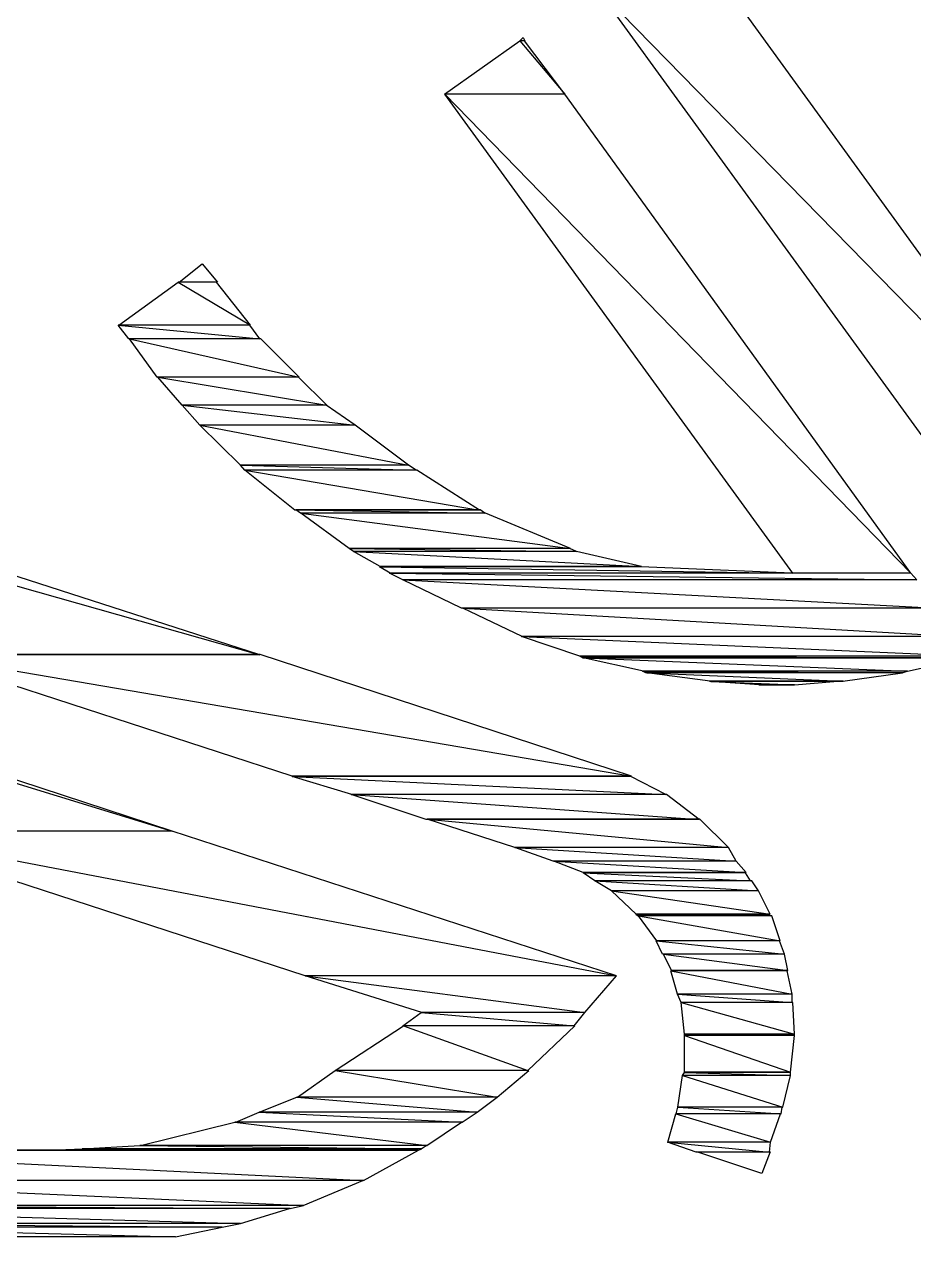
# Model space of a CAD drawing. Header units: millimetres. Extents: x 10 to 831, y 7 to 587.
# Drawn here: x 755.17 to 760.83, y 151.37 to 159.09 of the extents above; entities that cross this region are included whole.
import ezdxf

# ---------------------------------------------------------------- set-up
doc = ezdxf.new("R2010")
doc.units = ezdxf.units.MM
doc.layers.get('0').update_dxf_attribs({"linetype": 'CONTINUOUS'})

msp = doc.modelspace()

# ---------------------------------------------------------------- linework, layer by layer
at = {"color": 0}
for p, q in [((758.807, 159.318), (762.014, 156.038)), ((758.807, 159.318), (762.014, 156.038)), ((758.807, 159.318), (762.014, 156.038)), ((758.807, 159.318), (762.014, 156.038)), ((761.189, 156.038), (758.807, 159.318)), ((762.014, 156.038), (759.636, 159.318)), ((762.014, 156.038), (759.636, 159.318)), ((758.321, 158.98), (758.342, 159.001)), ((758.342, 159.001), (758.352, 158.98)), ((758.342, 159.001), (758.352, 158.98)), ((757.841, 158.64), (758.321, 158.979)), ((758.352, 158.98), (758.321, 158.98)), ((758.352, 158.98), (758.321, 158.98)), ((758.349, 158.979), (758.321, 158.979)), ((758.321, 158.979), (758.606, 158.64)), ((758.321, 158.979), (758.606, 158.64)), ((758.349, 158.979), (758.321, 158.979)), ((758.321, 158.979), (758.606, 158.64)), ((758.321, 158.979), (758.606, 158.64)), ((758.606, 158.64), (758.349, 158.979)), ((758.606, 158.64), (758.349, 158.979)), ((758.606, 158.64), (757.841, 158.64)), ((758.606, 158.64), (757.841, 158.64)), ((758.606, 158.641), (757.844, 158.641)), ((757.844, 158.641), (760.808, 155.593)), ((757.844, 158.641), (760.808, 155.593)), ((758.606, 158.641), (757.844, 158.641)), ((757.844, 158.641), (760.808, 155.593)), ((757.844, 158.641), (760.808, 155.593)), ((760.056, 155.593), (757.844, 158.641)), ((760.808, 155.593), (758.606, 158.641)), ((760.808, 155.593), (758.606, 158.641)), ((756.154, 157.445), (756.299, 157.562)), ((756.299, 157.562), (756.398, 157.445)), ((756.299, 157.562), (756.398, 157.445)), ((755.77, 157.17), (756.147, 157.444)), ((756.391, 157.444), (756.147, 157.444)), ((756.147, 157.444), (756.606, 157.17)), ((756.147, 157.444), (756.606, 157.17)), ((756.391, 157.444), (756.147, 157.444)), ((756.147, 157.444), (756.606, 157.17)), ((756.147, 157.444), (756.606, 157.17)), ((756.398, 157.445), (756.154, 157.445)), ((756.398, 157.445), (756.154, 157.445)), ((756.606, 157.17), (756.391, 157.444)), ((756.606, 157.17), (756.391, 157.444)), ((756.602, 157.17), (755.766, 157.17)), ((755.766, 157.17), (756.666, 157.084)), ((755.766, 157.17), (756.666, 157.084)), ((756.602, 157.17), (755.766, 157.17)), ((755.766, 157.17), (756.666, 157.084)), ((755.766, 157.17), (756.666, 157.084)), ((755.833, 157.084), (755.766, 157.17)), ((756.606, 157.17), (755.77, 157.17)), ((756.606, 157.17), (755.77, 157.17)), ((756.666, 157.084), (756.602, 157.17)), ((756.666, 157.084), (756.602, 157.17)), ((756.666, 157.084), (755.833, 157.084)), ((756.666, 157.084), (755.833, 157.084)), ((756.673, 157.085), (755.837, 157.085)), ((755.837, 157.085), (756.917, 156.841)), ((755.837, 157.085), (756.917, 156.841)), ((756.673, 157.085), (755.837, 157.085)), ((755.837, 157.085), (756.917, 156.841)), ((755.837, 157.085), (756.917, 156.841)), ((756.013, 156.841), (755.837, 157.085)), ((756.917, 156.841), (756.673, 157.085)), ((756.917, 156.841), (756.673, 157.085)), ((756.917, 156.841), (756.013, 156.841)), ((756.917, 156.841), (756.013, 156.841)), ((756.913, 156.841), (756.017, 156.841)), ((756.017, 156.841), (757.093, 156.662)), ((756.017, 156.841), (757.093, 156.662)), ((756.913, 156.841), (756.017, 156.841)), ((756.017, 156.841), (757.093, 156.662)), ((756.017, 156.841), (757.093, 156.662)), ((756.172, 156.662), (756.017, 156.841)), ((757.093, 156.662), (756.913, 156.841)), ((757.093, 156.662), (756.913, 156.841)), ((757.093, 156.662), (756.172, 156.662)), ((757.093, 156.662), (756.172, 156.662)), ((757.089, 156.661), (756.172, 156.661)), ((756.172, 156.661), (757.273, 156.534)), ((756.172, 156.661), (757.273, 156.534)), ((757.089, 156.661), (756.172, 156.661)), ((756.172, 156.661), (757.273, 156.534)), ((756.172, 156.661), (757.273, 156.534)), ((756.285, 156.534), (756.172, 156.661)), ((757.273, 156.534), (757.089, 156.661)), ((757.273, 156.534), (757.089, 156.661)), ((757.273, 156.534), (756.285, 156.534)), ((757.273, 156.534), (756.285, 156.534)), ((757.273, 156.534), (756.285, 156.534)), ((756.285, 156.534), (757.611, 156.281)), ((756.285, 156.534), (757.611, 156.281)), ((757.273, 156.534), (756.285, 156.534)), ((756.285, 156.534), (757.611, 156.281)), ((756.285, 156.534), (757.611, 156.281)), ((756.543, 156.281), (756.285, 156.534)), ((757.611, 156.281), (757.273, 156.534)), ((757.611, 156.281), (757.273, 156.534)), ((757.611, 156.281), (756.543, 156.281)), ((757.611, 156.281), (756.543, 156.281)), ((757.611, 156.281), (756.543, 156.281)), ((756.543, 156.281), (757.661, 156.249)), ((756.543, 156.281), (757.661, 156.249)), ((757.611, 156.281), (756.543, 156.281)), ((756.543, 156.281), (757.661, 156.249)), ((756.543, 156.281), (757.661, 156.249)), ((756.571, 156.249), (756.543, 156.281)), ((757.661, 156.249), (756.571, 156.249)), ((757.661, 156.249), (756.571, 156.249)), ((757.664, 156.249), (756.571, 156.249)), ((756.571, 156.249), (758.063, 155.994)), ((756.571, 156.249), (758.063, 155.994)), ((757.664, 156.249), (756.571, 156.249)), ((756.571, 156.249), (758.063, 155.994)), ((756.571, 156.249), (758.063, 155.994)), ((756.888, 155.994), (756.571, 156.249)), ((757.661, 156.249), (757.611, 156.281)), ((757.661, 156.249), (757.611, 156.281)), ((758.063, 155.994), (757.664, 156.249)), ((758.063, 155.994), (757.664, 156.249)), ((758.063, 155.994), (756.888, 155.994)), ((758.063, 155.994), (756.888, 155.994)), ((758.067, 155.995), (756.895, 155.995)), ((756.895, 155.995), (758.098, 155.975)), ((756.895, 155.995), (758.098, 155.975)), ((758.067, 155.995), (756.895, 155.995)), ((756.895, 155.995), (758.098, 155.975)), ((756.895, 155.995), (758.098, 155.975)), ((756.924, 155.975), (756.895, 155.995)), ((758.098, 155.975), (758.067, 155.995)), ((758.098, 155.975), (758.067, 155.995)), ((758.098, 155.975), (756.924, 155.975)), ((758.098, 155.975), (756.924, 155.975)), ((758.102, 155.975), (756.927, 155.975)), ((756.927, 155.975), (758.642, 155.751)), ((756.927, 155.975), (758.642, 155.751)), ((758.102, 155.975), (756.927, 155.975)), ((756.927, 155.975), (758.642, 155.751)), ((756.927, 155.975), (758.642, 155.751)), ((757.234, 155.751), (756.927, 155.975)), ((758.642, 155.751), (758.102, 155.975)), ((758.642, 155.751), (758.102, 155.975)), ((758.642, 155.751), (757.234, 155.751)), ((758.642, 155.751), (757.234, 155.751)), ((758.638, 155.751), (757.234, 155.751)), ((757.234, 155.751), (758.68, 155.731)), ((757.234, 155.751), (758.68, 155.731)), ((758.638, 155.751), (757.234, 155.751)), ((757.234, 155.751), (758.68, 155.731)), ((757.234, 155.751), (758.68, 155.731)), ((757.262, 155.731), (757.234, 155.751)), ((758.68, 155.731), (757.262, 155.731)), ((758.68, 155.731), (757.262, 155.731)), ((758.68, 155.731), (757.262, 155.731)), ((757.262, 155.731), (759.093, 155.636)), ((757.262, 155.731), (759.093, 155.636)), ((758.68, 155.731), (757.262, 155.731)), ((757.262, 155.731), (759.093, 155.636)), ((757.262, 155.731), (759.093, 155.636)), ((757.432, 155.636), (757.262, 155.731)), ((758.68, 155.731), (758.638, 155.751)), ((758.68, 155.731), (758.638, 155.751)), ((759.093, 155.636), (758.68, 155.731)), ((759.093, 155.636), (758.68, 155.731)), ((754.69, 155.634), (756.666, 155.073)), ((754.69, 155.634), (756.666, 155.073)), ((754.69, 155.634), (756.666, 155.073)), ((754.69, 155.634), (756.666, 155.073)), ((756.666, 155.073), (754.93, 155.634)), ((756.666, 155.073), (754.93, 155.634)), ((759.09, 155.634), (757.428, 155.634)), ((757.428, 155.634), (760.053, 155.593)), ((757.428, 155.634), (760.053, 155.593)), ((759.09, 155.634), (757.428, 155.634)), ((757.428, 155.634), (760.053, 155.593)), ((757.428, 155.634), (760.053, 155.593)), ((757.495, 155.593), (757.428, 155.634)), ((759.093, 155.636), (757.432, 155.636)), ((759.093, 155.636), (757.432, 155.636)), ((760.053, 155.593), (759.09, 155.634)), ((760.053, 155.593), (759.09, 155.634)), ((760.808, 155.593), (757.491, 155.593)), ((757.491, 155.593), (760.846, 155.55)), ((757.491, 155.593), (760.846, 155.55)), ((760.808, 155.593), (757.491, 155.593)), ((757.491, 155.593), (760.846, 155.55)), ((757.491, 155.593), (760.846, 155.55)), ((757.576, 155.55), (757.491, 155.593)), ((760.053, 155.593), (757.495, 155.593)), ((760.053, 155.593), (757.495, 155.593)), ((760.846, 155.55), (757.576, 155.55)), ((760.846, 155.55), (757.576, 155.55)), ((760.846, 155.55), (757.576, 155.55)), ((757.576, 155.55), (760.973, 155.37)), ((757.576, 155.55), (760.973, 155.37)), ((760.846, 155.55), (757.576, 155.55)), ((757.576, 155.55), (760.973, 155.37)), ((757.576, 155.55), (760.973, 155.37)), ((757.95, 155.37), (757.576, 155.55)), ((760.808, 155.593), (760.056, 155.593)), ((760.808, 155.593), (760.056, 155.593)), ((760.846, 155.55), (760.808, 155.593)), ((760.846, 155.55), (760.808, 155.593)), ((760.981, 155.371), (757.957, 155.371)), ((757.957, 155.371), (761.107, 155.19)), ((757.957, 155.371), (761.107, 155.19)), ((760.981, 155.371), (757.957, 155.371)), ((757.957, 155.371), (761.107, 155.19)), ((757.957, 155.371), (761.107, 155.19)), ((758.335, 155.19), (757.957, 155.371)), ((760.973, 155.37), (757.95, 155.37)), ((760.973, 155.37), (757.95, 155.37)), ((761.104, 155.19), (758.331, 155.19)), ((758.331, 155.19), (761.199, 155.064)), ((758.331, 155.19), (761.199, 155.064)), ((761.104, 155.19), (758.331, 155.19)), ((758.331, 155.19), (761.199, 155.064)), ((758.331, 155.19), (761.199, 155.064)), ((758.701, 155.064), (758.331, 155.19)), ((761.107, 155.19), (758.335, 155.19)), ((761.107, 155.19), (758.335, 155.19)), ((756.669, 155.075), (754.5, 155.075)), ((754.5, 155.075), (759.03, 154.302)), ((754.5, 155.075), (759.03, 154.302)), ((756.669, 155.075), (754.5, 155.075)), ((754.5, 155.075), (759.03, 154.302)), ((754.5, 155.075), (759.03, 154.302)), ((756.871, 154.302), (754.5, 155.075)), ((756.666, 155.073), (754.5, 155.073)), ((756.666, 155.073), (754.5, 155.073)), ((759.03, 154.302), (756.669, 155.075)), ((759.03, 154.302), (756.669, 155.075)), ((761.199, 155.064), (758.701, 155.064)), ((761.199, 155.064), (758.701, 155.064)), ((761.199, 155.064), (758.701, 155.064)), ((758.701, 155.064), (761.167, 155.053)), ((758.701, 155.064), (761.167, 155.053)), ((761.199, 155.064), (758.701, 155.064)), ((758.701, 155.064), (761.167, 155.053)), ((758.701, 155.064), (761.167, 155.053)), ((758.723, 155.053), (758.701, 155.064)), ((761.171, 155.054), (758.723, 155.054)), ((758.723, 155.054), (760.786, 154.969)), ((758.723, 155.054), (760.786, 154.969)), ((761.171, 155.054), (758.723, 155.054)), ((758.723, 155.054), (760.786, 154.969)), ((758.723, 155.054), (760.786, 154.969)), ((759.107, 154.969), (758.723, 155.054)), ((761.167, 155.053), (758.723, 155.053)), ((761.167, 155.053), (758.723, 155.053)), ((760.786, 154.969), (761.171, 155.054)), ((760.786, 154.969), (761.171, 155.054)), ((760.783, 154.969), (759.1, 154.969)), ((759.1, 154.969), (760.751, 154.958)), ((759.1, 154.969), (760.751, 154.958)), ((760.783, 154.969), (759.1, 154.969)), ((759.1, 154.969), (760.751, 154.958)), ((759.1, 154.969), (760.751, 154.958)), ((759.121, 154.958), (759.1, 154.969)), ((760.786, 154.969), (759.107, 154.969)), ((760.786, 154.969), (759.107, 154.969)), ((760.751, 154.958), (759.121, 154.958)), ((760.751, 154.958), (759.121, 154.958)), ((760.755, 154.958), (759.128, 154.958)), ((759.128, 154.958), (760.374, 154.905)), ((759.128, 154.958), (760.374, 154.905)), ((760.755, 154.958), (759.128, 154.958)), ((759.128, 154.958), (760.374, 154.905)), ((759.128, 154.958), (760.374, 154.905)), ((759.531, 154.905), (759.128, 154.958)), ((760.374, 154.905), (760.755, 154.958)), ((760.374, 154.905), (760.755, 154.958)), ((760.751, 154.958), (760.783, 154.969)), ((760.751, 154.958), (760.783, 154.969)), ((760.377, 154.905), (759.527, 154.905)), ((759.527, 154.905), (760.324, 154.905)), ((759.527, 154.905), (760.324, 154.905)), ((760.377, 154.905), (759.527, 154.905)), ((759.527, 154.905), (760.324, 154.905)), ((759.527, 154.905), (760.324, 154.905)), ((759.541, 154.905), (759.527, 154.905)), ((760.374, 154.905), (759.531, 154.905)), ((760.374, 154.905), (759.531, 154.905)), ((760.317, 154.904), (759.534, 154.904)), ((759.534, 154.904), (760.067, 154.883)), ((759.534, 154.904), (760.067, 154.883)), ((760.317, 154.904), (759.534, 154.904)), ((759.534, 154.904), (760.067, 154.883)), ((759.534, 154.904), (760.067, 154.883)), ((759.844, 154.883), (759.534, 154.904)), ((760.324, 154.905), (759.541, 154.905)), ((760.324, 154.905), (759.541, 154.905)), ((759.841, 154.883), (760.067, 154.883)), ((759.841, 154.883), (760.067, 154.883)), ((759.957, 154.883), (759.841, 154.883)), ((760.067, 154.883), (759.844, 154.883)), ((760.067, 154.883), (759.844, 154.883)), ((760.067, 154.883), (759.957, 154.883)), ((760.067, 154.883), (759.957, 154.883)), ((760.067, 154.883), (760.317, 154.904)), ((760.067, 154.883), (760.317, 154.904)), ((760.324, 154.905), (760.377, 154.905)), ((760.324, 154.905), (760.377, 154.905)), ((754.309, 154.503), (756.109, 153.952)), ((754.309, 154.503), (756.109, 153.952)), ((754.309, 154.503), (756.109, 153.952)), ((754.309, 154.503), (756.109, 153.952)), ((756.109, 153.952), (754.426, 154.503)), ((756.109, 153.952), (754.426, 154.503)), ((759.03, 154.302), (756.871, 154.302)), ((759.03, 154.302), (756.871, 154.302)), ((759.026, 154.3), (756.871, 154.3)), ((756.871, 154.3), (759.248, 154.185)), ((756.871, 154.3), (759.248, 154.185)), ((759.026, 154.3), (756.871, 154.3)), ((756.871, 154.3), (759.248, 154.185)), ((756.871, 154.3), (759.248, 154.185)), ((757.252, 154.185), (756.871, 154.3)), ((759.248, 154.185), (759.026, 154.3)), ((759.248, 154.185), (759.026, 154.3)), ((759.252, 154.185), (757.248, 154.185)), ((757.248, 154.185), (759.46, 154.026)), ((757.248, 154.185), (759.46, 154.026)), ((759.252, 154.185), (757.248, 154.185)), ((757.248, 154.185), (759.46, 154.026)), ((757.248, 154.185), (759.46, 154.026)), ((757.724, 154.026), (757.248, 154.185)), ((759.248, 154.185), (757.252, 154.185)), ((759.248, 154.185), (757.252, 154.185)), ((759.46, 154.026), (759.252, 154.185)), ((759.46, 154.026), (759.252, 154.185)), ((759.46, 154.026), (757.724, 154.026)), ((759.46, 154.026), (757.724, 154.026)), ((759.464, 154.027), (757.731, 154.027)), ((757.731, 154.027), (759.647, 153.847)), ((757.731, 154.027), (759.647, 153.847)), ((759.464, 154.027), (757.731, 154.027)), ((757.731, 154.027), (759.647, 153.847)), ((757.731, 154.027), (759.647, 153.847)), ((758.289, 153.847), (757.731, 154.027)), ((759.647, 153.847), (759.464, 154.027)), ((759.647, 153.847), (759.464, 154.027)), ((756.109, 153.952), (754.13, 153.952)), ((756.109, 153.952), (754.13, 153.952)), ((756.109, 153.952), (754.13, 153.952)), ((754.13, 153.952), (758.934, 153.031)), ((754.13, 153.952), (758.934, 153.031)), ((756.109, 153.952), (754.13, 153.952)), ((754.13, 153.952), (758.934, 153.031)), ((754.13, 153.952), (758.934, 153.031)), ((756.955, 153.031), (754.13, 153.952)), ((758.934, 153.031), (756.109, 153.952)), ((758.934, 153.031), (756.109, 153.952)), ((759.647, 153.847), (758.289, 153.847)), ((759.647, 153.847), (758.289, 153.847)), ((759.647, 153.847), (758.289, 153.847)), ((758.289, 153.847), (759.696, 153.761)), ((758.289, 153.847), (759.696, 153.761)), ((759.647, 153.847), (758.289, 153.847)), ((758.289, 153.847), (759.696, 153.761)), ((758.289, 153.847), (759.696, 153.761)), ((758.532, 153.761), (758.289, 153.847)), ((759.696, 153.761), (759.647, 153.847)), ((759.696, 153.761), (759.647, 153.847)), ((759.696, 153.761), (758.532, 153.761)), ((759.696, 153.761), (758.532, 153.761)), ((759.696, 153.761), (758.536, 153.761)), ((758.536, 153.761), (759.76, 153.688)), ((758.536, 153.761), (759.76, 153.688)), ((759.696, 153.761), (758.536, 153.761)), ((758.536, 153.761), (759.76, 153.688)), ((758.536, 153.761), (759.76, 153.688)), ((758.723, 153.688), (758.536, 153.761)), ((759.76, 153.688), (759.696, 153.761)), ((759.76, 153.688), (759.696, 153.761)), ((759.76, 153.688), (758.723, 153.688)), ((759.76, 153.688), (758.723, 153.688)), ((759.756, 153.687), (758.723, 153.687)), ((758.723, 153.687), (759.788, 153.635)), ((758.723, 153.687), (759.788, 153.635)), ((759.756, 153.687), (758.723, 153.687)), ((758.723, 153.687), (759.788, 153.635)), ((758.723, 153.687), (759.788, 153.635)), ((758.797, 153.635), (758.723, 153.687)), ((759.788, 153.635), (759.756, 153.687)), ((759.788, 153.635), (759.756, 153.687)), ((759.788, 153.635), (758.797, 153.635)), ((759.788, 153.635), (758.797, 153.635)), ((759.795, 153.635), (758.797, 153.635)), ((758.797, 153.635), (759.838, 153.571)), ((758.797, 153.635), (759.838, 153.571)), ((759.795, 153.635), (758.797, 153.635)), ((758.797, 153.635), (759.838, 153.571)), ((758.797, 153.635), (759.838, 153.571)), ((758.903, 153.571), (758.797, 153.635)), ((759.838, 153.571), (759.795, 153.635)), ((759.838, 153.571), (759.795, 153.635)), ((759.838, 153.571), (758.903, 153.571)), ((759.838, 153.571), (758.903, 153.571)), ((759.838, 153.571), (758.903, 153.571)), ((758.903, 153.571), (759.912, 153.424)), ((758.903, 153.571), (759.912, 153.424)), ((759.838, 153.571), (758.903, 153.571)), ((758.903, 153.571), (759.912, 153.424)), ((758.903, 153.571), (759.912, 153.424)), ((759.061, 153.424), (758.903, 153.571)), ((759.912, 153.424), (759.838, 153.571)), ((759.912, 153.424), (759.838, 153.571)), ((759.908, 153.422), (759.058, 153.422)), ((759.058, 153.422), (759.915, 153.413)), ((759.058, 153.422), (759.915, 153.413)), ((759.908, 153.422), (759.058, 153.422)), ((759.058, 153.422), (759.915, 153.413)), ((759.058, 153.422), (759.915, 153.413)), ((759.068, 153.413), (759.058, 153.422)), ((759.912, 153.424), (759.061, 153.424)), ((759.912, 153.424), (759.061, 153.424)), ((759.915, 153.413), (759.068, 153.413)), ((759.915, 153.413), (759.068, 153.413)), ((759.922, 153.413), (759.075, 153.413)), ((759.075, 153.413), (759.975, 153.254)), ((759.075, 153.413), (759.975, 153.254)), ((759.922, 153.413), (759.075, 153.413)), ((759.075, 153.413), (759.975, 153.254)), ((759.075, 153.413), (759.975, 153.254)), ((759.192, 153.254), (759.075, 153.413)), ((759.915, 153.413), (759.908, 153.422)), ((759.915, 153.413), (759.908, 153.422)), ((759.975, 153.254), (759.922, 153.413)), ((759.975, 153.254), (759.922, 153.413)), ((759.972, 153.253), (759.188, 153.253)), ((759.188, 153.253), (760.003, 153.169)), ((759.188, 153.253), (760.003, 153.169)), ((759.972, 153.253), (759.188, 153.253)), ((759.188, 153.253), (760.003, 153.169)), ((759.188, 153.253), (760.003, 153.169)), ((759.227, 153.169), (759.188, 153.253)), ((759.975, 153.254), (759.192, 153.254)), ((759.975, 153.254), (759.192, 153.254)), ((760.003, 153.169), (759.972, 153.253)), ((760.003, 153.169), (759.972, 153.253)), ((760.003, 153.169), (759.227, 153.169)), ((760.003, 153.169), (759.227, 153.169)), ((760.003, 153.169), (759.234, 153.169)), ((759.234, 153.169), (760.024, 153.064)), ((759.234, 153.169), (760.024, 153.064)), ((760.003, 153.169), (759.234, 153.169)), ((759.234, 153.169), (760.024, 153.064)), ((759.234, 153.169), (760.024, 153.064)), ((759.284, 153.064), (759.234, 153.169)), ((760.024, 153.064), (760.003, 153.169)), ((760.024, 153.064), (760.003, 153.169)), ((760.021, 153.063), (759.28, 153.063)), ((759.28, 153.063), (760.053, 152.914)), ((759.28, 153.063), (760.053, 152.914)), ((760.021, 153.063), (759.28, 153.063)), ((759.28, 153.063), (760.053, 152.914)), ((759.28, 153.063), (760.053, 152.914)), ((759.322, 152.914), (759.28, 153.063)), ((760.024, 153.064), (759.284, 153.064)), ((760.024, 153.064), (759.284, 153.064)), ((760.053, 152.914), (760.021, 153.063)), ((760.053, 152.914), (760.021, 153.063)), ((758.934, 153.031), (756.955, 153.031)), ((758.934, 153.031), (756.955, 153.031)), ((758.934, 153.031), (756.955, 153.031)), ((756.955, 153.031), (758.733, 152.798)), ((756.955, 153.031), (758.733, 152.798)), ((758.934, 153.031), (756.955, 153.031)), ((756.955, 153.031), (758.733, 152.798)), ((756.955, 153.031), (758.733, 152.798)), ((757.696, 152.798), (756.955, 153.031)), ((758.733, 152.798), (758.934, 153.031)), ((758.733, 152.798), (758.934, 153.031)), ((760.053, 152.914), (759.322, 152.914)), ((760.053, 152.914), (759.322, 152.914)), ((760.053, 152.914), (759.322, 152.914)), ((759.322, 152.914), (760.053, 152.862)), ((759.322, 152.914), (760.053, 152.862)), ((760.053, 152.914), (759.322, 152.914)), ((759.322, 152.914), (760.053, 152.862)), ((759.322, 152.914), (760.053, 152.862)), ((759.347, 152.862), (759.322, 152.914)), ((760.053, 152.862), (760.053, 152.914)), ((760.053, 152.862), (760.053, 152.914)), ((760.053, 152.862), (759.347, 152.862)), ((760.053, 152.862), (759.347, 152.862)), ((760.056, 152.862), (759.347, 152.862)), ((759.347, 152.862), (760.067, 152.66)), ((759.347, 152.862), (760.067, 152.66)), ((760.056, 152.862), (759.347, 152.862)), ((759.347, 152.862), (760.067, 152.66)), ((759.347, 152.862), (760.067, 152.66)), ((759.368, 152.66), (759.347, 152.862)), ((760.067, 152.66), (760.056, 152.862)), ((760.067, 152.66), (760.056, 152.862)), ((757.576, 152.714), (757.693, 152.798)), ((758.733, 152.798), (757.693, 152.798)), ((757.693, 152.798), (758.666, 152.714)), ((757.693, 152.798), (758.666, 152.714)), ((758.733, 152.798), (757.693, 152.798)), ((757.693, 152.798), (758.666, 152.714)), ((757.693, 152.798), (758.666, 152.714)), ((758.733, 152.798), (757.696, 152.798)), ((758.733, 152.798), (757.696, 152.798)), ((758.666, 152.714), (758.733, 152.798)), ((758.666, 152.714), (758.733, 152.798)), ((757.146, 152.428), (757.58, 152.713)), ((758.666, 152.714), (757.576, 152.714)), ((758.666, 152.714), (757.576, 152.714)), ((758.67, 152.713), (757.58, 152.713)), ((757.58, 152.713), (758.37, 152.428)), ((757.58, 152.713), (758.37, 152.428)), ((758.67, 152.713), (757.58, 152.713)), ((757.58, 152.713), (758.37, 152.428)), ((757.58, 152.713), (758.37, 152.428)), ((758.37, 152.428), (758.67, 152.713)), ((758.37, 152.428), (758.67, 152.713)), ((760.067, 152.66), (759.368, 152.66)), ((760.067, 152.66), (759.368, 152.66)), ((760.067, 152.66), (759.368, 152.66)), ((759.368, 152.66), (760.067, 152.651)), ((759.368, 152.66), (760.067, 152.651)), ((760.067, 152.66), (759.368, 152.66)), ((759.368, 152.66), (760.067, 152.651)), ((759.368, 152.66), (760.067, 152.651)), ((759.368, 152.651), (759.368, 152.66)), ((760.067, 152.651), (759.368, 152.651)), ((760.067, 152.651), (759.368, 152.651)), ((760.067, 152.651), (759.368, 152.651)), ((759.368, 152.651), (760.042, 152.418)), ((759.368, 152.651), (760.042, 152.418)), ((760.067, 152.651), (759.368, 152.651)), ((759.368, 152.651), (760.042, 152.418)), ((759.368, 152.651), (760.042, 152.418)), ((759.368, 152.418), (759.368, 152.651)), ((760.042, 152.418), (760.067, 152.651)), ((760.042, 152.418), (760.067, 152.651)), ((760.067, 152.651), (760.067, 152.66)), ((760.067, 152.651), (760.067, 152.66)), ((756.906, 152.26), (757.146, 152.429)), ((758.377, 152.429), (757.146, 152.429)), ((757.146, 152.429), (758.176, 152.26)), ((757.146, 152.429), (758.176, 152.26)), ((758.377, 152.429), (757.146, 152.429)), ((757.146, 152.429), (758.176, 152.26)), ((757.146, 152.429), (758.176, 152.26)), ((758.37, 152.428), (757.146, 152.428)), ((758.37, 152.428), (757.146, 152.428)), ((758.176, 152.26), (758.377, 152.429)), ((758.176, 152.26), (758.377, 152.429)), ((759.326, 152.195), (759.354, 152.396)), ((759.354, 152.396), (759.368, 152.417)), ((760.042, 152.396), (759.354, 152.396)), ((760.042, 152.396), (759.354, 152.396)), ((760.042, 152.396), (759.354, 152.396)), ((759.354, 152.396), (759.993, 152.195)), ((759.354, 152.396), (759.993, 152.195)), ((760.042, 152.396), (759.354, 152.396)), ((759.354, 152.396), (759.993, 152.195)), ((759.354, 152.396), (759.993, 152.195)), ((760.042, 152.418), (759.368, 152.418)), ((760.042, 152.418), (759.368, 152.418)), ((760.042, 152.417), (759.368, 152.417)), ((759.368, 152.417), (760.042, 152.396)), ((759.368, 152.417), (760.042, 152.396)), ((760.042, 152.417), (759.368, 152.417)), ((759.368, 152.417), (760.042, 152.396)), ((759.368, 152.417), (760.042, 152.396)), ((759.993, 152.195), (760.042, 152.396)), ((759.993, 152.195), (760.042, 152.396)), ((760.042, 152.396), (760.042, 152.417)), ((760.042, 152.396), (760.042, 152.417)), ((756.663, 152.164), (756.902, 152.26)), ((758.176, 152.26), (756.902, 152.26)), ((756.902, 152.26), (758.049, 152.164)), ((756.902, 152.26), (758.049, 152.164)), ((758.176, 152.26), (756.902, 152.26)), ((756.902, 152.26), (758.049, 152.164)), ((756.902, 152.26), (758.049, 152.164)), ((758.176, 152.26), (756.906, 152.26)), ((758.176, 152.26), (756.906, 152.26)), ((758.049, 152.164), (758.176, 152.26)), ((758.049, 152.164), (758.176, 152.26)), ((756.514, 152.101), (756.663, 152.164)), ((758.049, 152.164), (756.663, 152.164)), ((758.049, 152.164), (756.663, 152.164)), ((758.049, 152.164), (756.663, 152.164)), ((756.663, 152.164), (757.954, 152.101)), ((756.663, 152.164), (757.954, 152.101)), ((758.049, 152.164), (756.663, 152.164)), ((756.663, 152.164), (757.954, 152.101)), ((756.663, 152.164), (757.954, 152.101)), ((757.954, 152.101), (758.049, 152.164)), ((757.954, 152.101), (758.049, 152.164)), ((759.262, 151.973), (759.312, 152.152)), ((759.979, 152.152), (759.312, 152.152)), ((759.312, 152.152), (759.915, 151.973)), ((759.312, 152.152), (759.915, 151.973)), ((759.979, 152.152), (759.312, 152.152)), ((759.312, 152.152), (759.915, 151.973)), ((759.312, 152.152), (759.915, 151.973)), ((759.315, 152.152), (759.326, 152.195)), ((759.982, 152.152), (759.315, 152.152)), ((759.982, 152.152), (759.315, 152.152)), ((759.993, 152.195), (759.326, 152.195)), ((759.993, 152.195), (759.326, 152.195)), ((759.989, 152.195), (759.326, 152.195)), ((759.326, 152.195), (759.982, 152.152)), ((759.326, 152.195), (759.982, 152.152)), ((759.989, 152.195), (759.326, 152.195)), ((759.326, 152.195), (759.982, 152.152)), ((759.326, 152.195), (759.982, 152.152)), ((759.915, 151.973), (759.979, 152.152)), ((759.915, 151.973), (759.979, 152.152)), ((759.982, 152.152), (759.989, 152.195)), ((759.982, 152.152), (759.989, 152.195)), ((755.908, 151.952), (756.507, 152.099)), ((757.95, 152.099), (756.507, 152.099)), ((756.507, 152.099), (757.728, 151.952)), ((756.507, 152.099), (757.728, 151.952)), ((757.95, 152.099), (756.507, 152.099)), ((756.507, 152.099), (757.728, 151.952)), ((756.507, 152.099), (757.728, 151.952)), ((757.954, 152.101), (756.514, 152.101)), ((757.954, 152.101), (756.514, 152.101)), ((757.728, 151.952), (757.95, 152.099)), ((757.728, 151.952), (757.95, 152.099)), ((757.675, 151.921), (753.431, 151.921)), ((753.431, 151.921), (757.326, 151.729)), ((753.431, 151.921), (757.326, 151.729)), ((757.675, 151.921), (753.431, 151.921)), ((753.431, 151.921), (757.326, 151.729)), ((753.431, 151.921), (757.326, 151.729)), ((755.325, 151.921), (754.68, 151.921)), ((755.325, 151.921), (754.68, 151.921)), ((754.68, 151.921), (757.675, 151.921)), ((755.325, 151.921), (755.541, 151.93)), ((755.325, 151.921), (755.541, 151.93)), ((757.675, 151.921), (755.325, 151.921)), ((757.675, 151.921), (755.325, 151.921)), ((757.675, 151.921), (755.325, 151.921)), ((757.675, 151.921), (755.325, 151.921)), ((755.325, 151.921), (757.675, 151.921)), ((755.325, 151.921), (757.675, 151.921)), ((757.675, 151.921), (755.325, 151.921)), ((755.537, 151.93), (755.904, 151.951)), ((757.693, 151.93), (755.537, 151.93)), ((757.693, 151.93), (755.537, 151.93)), ((757.696, 151.93), (755.541, 151.93)), ((755.541, 151.93), (757.675, 151.921)), ((755.541, 151.93), (757.675, 151.921)), ((757.696, 151.93), (755.541, 151.93)), ((755.541, 151.93), (757.675, 151.921)), ((755.541, 151.93), (757.675, 151.921)), ((757.724, 151.951), (755.904, 151.951)), ((755.904, 151.951), (757.693, 151.93)), ((755.904, 151.951), (757.693, 151.93)), ((757.724, 151.951), (755.904, 151.951)), ((755.904, 151.951), (757.693, 151.93)), ((755.904, 151.951), (757.693, 151.93)), ((757.728, 151.952), (755.908, 151.952)), ((757.728, 151.952), (755.908, 151.952)), ((757.326, 151.729), (757.675, 151.921)), ((757.326, 151.729), (757.675, 151.921)), ((757.675, 151.921), (757.696, 151.93)), ((757.675, 151.921), (757.696, 151.93)), ((757.675, 151.921), (757.675, 151.921)), ((757.675, 151.921), (757.675, 151.921)), ((757.693, 151.93), (757.724, 151.951)), ((757.693, 151.93), (757.724, 151.951)), ((759.915, 151.973), (759.259, 151.973)), ((759.259, 151.973), (759.908, 151.909)), ((759.259, 151.973), (759.908, 151.909)), ((759.915, 151.973), (759.259, 151.973)), ((759.259, 151.973), (759.908, 151.909)), ((759.259, 151.973), (759.908, 151.909)), ((759.442, 151.909), (759.259, 151.973)), ((759.915, 151.973), (759.262, 151.973)), ((759.915, 151.973), (759.262, 151.973)), ((759.908, 151.909), (759.442, 151.909)), ((759.908, 151.909), (759.442, 151.909)), ((759.446, 151.911), (759.912, 151.911)), ((759.446, 151.911), (759.912, 151.911)), ((759.859, 151.773), (759.446, 151.911)), ((759.912, 151.911), (759.859, 151.773)), ((759.912, 151.911), (759.859, 151.773)), ((759.908, 151.909), (759.915, 151.973)), ((759.908, 151.909), (759.915, 151.973)), ((757.326, 151.729), (753.364, 151.729)), ((757.326, 151.729), (753.364, 151.729)), ((757.322, 151.729), (753.364, 151.729)), ((753.364, 151.729), (756.941, 151.57)), ((753.364, 151.729), (756.941, 151.57)), ((757.322, 151.729), (753.364, 151.729)), ((753.364, 151.729), (756.941, 151.57)), ((753.364, 151.729), (756.941, 151.57)), ((756.941, 151.57), (757.322, 151.729)), ((756.941, 151.57), (757.322, 151.729)), ((756.856, 151.55), (753.311, 151.55)), ((753.311, 151.55), (756.543, 151.455)), ((753.311, 151.55), (756.543, 151.455)), ((756.856, 151.55), (753.311, 151.55)), ((753.311, 151.55), (756.543, 151.455)), ((753.311, 151.55), (756.543, 151.455)), ((756.941, 151.57), (753.315, 151.57)), ((756.941, 151.57), (753.315, 151.57)), ((756.945, 151.57), (753.315, 151.57)), ((753.315, 151.57), (756.86, 151.55)), ((753.315, 151.57), (756.86, 151.55)), ((756.945, 151.57), (753.315, 151.57)), ((753.315, 151.57), (756.86, 151.55)), ((753.315, 151.57), (756.86, 151.55)), ((756.86, 151.55), (753.315, 151.55)), ((756.86, 151.55), (753.315, 151.55)), ((756.543, 151.455), (756.856, 151.55)), ((756.543, 151.455), (756.856, 151.55)), ((756.86, 151.55), (756.945, 151.57)), ((756.86, 151.55), (756.945, 151.57)), ((756.543, 151.455), (753.629, 151.455)), ((756.543, 151.455), (753.629, 151.455)), ((756.543, 151.455), (753.632, 151.455)), ((753.632, 151.455), (756.426, 151.433)), ((753.632, 151.455), (756.426, 151.433)), ((756.543, 151.455), (753.632, 151.455)), ((753.632, 151.455), (756.426, 151.433)), ((753.632, 151.455), (756.426, 151.433)), ((756.426, 151.433), (756.543, 151.455)), ((756.426, 151.433), (756.543, 151.455)), ((756.426, 151.433), (753.696, 151.433)), ((756.426, 151.433), (753.696, 151.433)), ((756.426, 151.433), (753.696, 151.433)), ((753.696, 151.433), (756.13, 151.371)), ((753.696, 151.433), (756.13, 151.371)), ((756.426, 151.433), (753.696, 151.433)), ((753.696, 151.433), (756.13, 151.371)), ((753.696, 151.433), (756.13, 151.371)), ((756.13, 151.371), (753.971, 151.371)), ((756.13, 151.371), (753.971, 151.371)), ((756.13, 151.371), (756.426, 151.433)), ((756.13, 151.371), (756.426, 151.433))]:
    msp.add_line(p, q, dxfattribs=at)

doc.saveas('drawing.dxf')
